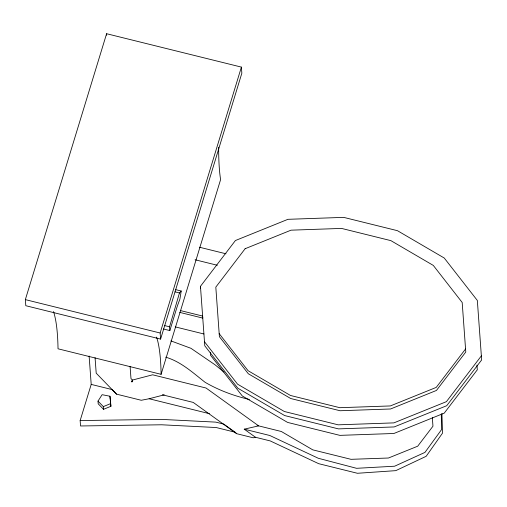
<?xml version="1.0" encoding="UTF-8"?>
<svg xmlns="http://www.w3.org/2000/svg" width="507" height="507" viewBox="0 0 507 507"><rect width="100%" height="100%" fill="white"/><g stroke="black" fill="none" stroke-linecap="round" stroke-linejoin="round"><path stroke-width="0.76" d="M175.289 289.554L181.214 291.018L179.915 299.054L177.368 305.949L169.839 330.583L163.324 328.967M181.214 291.018L179.465 292.957L169.56 326.812L169.839 330.583M131.674 380.833L131.947 381.917L132.447 380.06L130.983 378.552L130.09 366.441M25.35 299.624L106.603 33.722L241.402 67.108L241.845 73.192L160.592 339.094L25.8 305.708L25.35 299.624L160.149 333.01L160.592 339.094M441.908 413.471L442.535 433.098L426.165 456.306L395.796 470.648L357.435 473.278L318.688 463.683L270.225 440.919L255.484 437.268L253.202 437.788L236.699 433.7L235.033 432.198L216.197 427.534L161.619 424.784L80.55 425.975L80.15 420.569L91.203 384.401L89.118 356.022M160.149 333.01L241.402 67.108M53.501 311.571A413.978 54.927 -76.1 0 1 58.026 348.797L161.099 374.324L220.596 179.624A413.978 54.927 -76.1 0 1 218.663 147.264M98.003 401.107L102.116 394.693L109.975 396.233L110.913 406.297L103.517 409.314L98.2 403.813L98.003 401.107L103.32 406.608L103.517 409.314M200.461 286.316L235.4 240.54L287.944 219.316L343.683 217.37L397.456 230.691L444.246 258.025L477.334 300.455L481.65 359.938L446.711 405.714L394.167 426.945L338.429 428.884L284.655 415.563L237.865 388.229L204.777 345.799L200.461 286.316L200.614 288.344M465.559 348.981L436.235 387.399L390.346 405.936L339.829 407.698L290.492 395.479L248.081 370.706L219.182 333.644M481.352 355.882L446.413 401.658L393.869 422.882L338.131 424.828L284.357 411.507L237.568 384.173L204.479 341.743M131.947 381.917L132.669 381.08M103.32 406.608L110.716 403.597M132.447 380.06L152.651 374.8L206.051 388.026L258.633 425.867L244.235 429.169L255.484 437.268M95.062 357.669L96.203 373.171L116.528 394.148L141.276 400.277L149.128 398.749L164.211 394.826M80.15 420.569L161.226 419.371L215.805 422.128L223.783 424.106L235.033 432.198M199.517 247.239L225.983 253.792M195.075 259.755L217.313 265.269M175.029 291.855L179.465 292.957M180.378 310.55L202.616 316.057L202.768 318.085L179.757 312.388M175.188 326.869L203.922 333.986M164.496 325.557L169.56 326.812M249.431 399.491C233.93 395.878 218.948 390.333 205.158 382.341C192.901 372.753 180.923 361.618 165.7 357.162M162.392 394.782L193.23 402.419L236.699 433.7M91.203 384.401L112.148 389.591L116.528 394.148M149.128 398.749L209.467 413.693M257.093 425.487L281.341 431.495L312.781 449.855L351.009 459.323L388.451 458.017L417.698 446.204L432.959 426.21L432.338 417.622M244.235 429.169L269.832 435.507L318.295 458.271L356.554 468.31L394.623 466.212L424.961 452.396L441.553 429.6L441.299 414.194M170.916 340.894L190.943 348.303L214.936 364.71L223.98 372.068M110.247 399.674L110.913 406.297M476.96 365.116L477.302 369.812L444.227 413.148L393.895 433.485L339.886 435.367L287.583 422.413L242.245 395.929L210.551 355.274L210.335 352.327M106.603 33.722L106.711 35.243M109.975 396.233L110.171 398.933M156.574 337.092A413.978 54.927 -76.1 0 1 161.099 374.324M245.135 248.715L215.811 287.127L219.404 336.686L248.303 373.748L290.714 398.521L340.051 410.74L390.567 408.984L436.457 390.441L465.781 352.023L462.188 302.47L433.289 265.408L390.878 240.635L341.541 228.416L291.024 230.172L245.135 248.715"/></g></svg>
